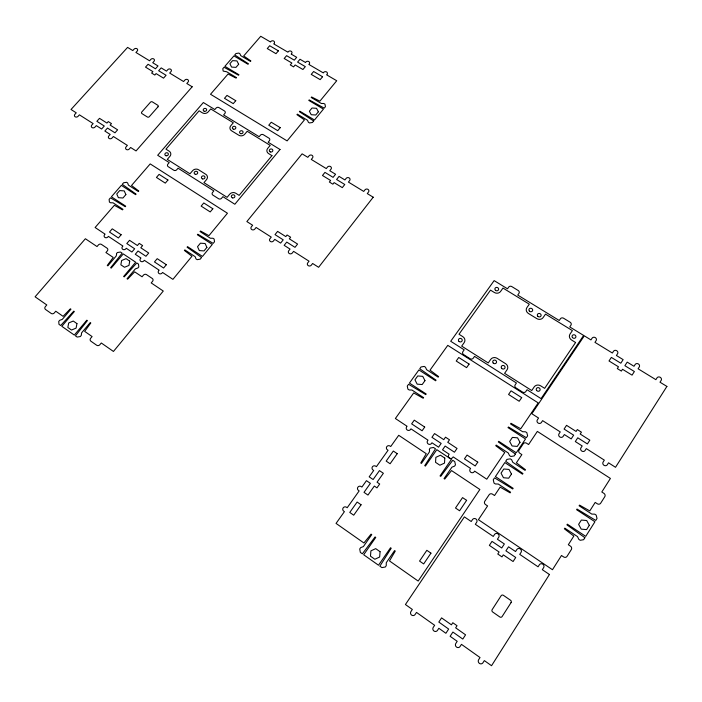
<?xml version="1.0" encoding="UTF-8"?>
<svg xmlns="http://www.w3.org/2000/svg" width="702" height="702" viewBox="0 0 702 702"><rect width="100%" height="100%" fill="white"/><g stroke="black" fill="none" stroke-linecap="round" stroke-linejoin="round"><path stroke-width="1.05" d="M444.796 458.099L444.506 463.101L439.873 465.224L435.547 462.328L435.863 457.335L440.479 455.221L444.796 458.099M380.072 551.702L379.65 557.011L374.85 559.257L370.472 556.168L370.902 550.859L375.702 548.631L380.072 551.702M429.563 450.368L429.343 452.062L421.419 463.417L420.761 462.969L426.263 453.694L398.718 435.301L390.733 446.516L390.084 446.077A2.369 2.29 10.3 0 0 386.793 446.639A2.369 2.29 10.3 0 0 387.407 449.833L388.066 450.272L376.412 466.654L375.754 466.216A2.387 2.325 9 0 0 372.437 466.777A2.387 2.325 9 0 0 373.052 470.015L373.701 470.463L369.173 476.825L373.113 479.519L379.44 470.603L383.371 473.28L377.053 482.213L379.685 484.011L376.965 487.864L374.333 486.056L367.962 495.068L364.013 492.348L370.384 483.353L366.453 480.659L361.899 487.065L361.24 486.609A2.396 2.352 6.4 0 0 357.906 487.179A2.396 2.352 6.4 0 0 358.503 490.461L359.152 490.917L347.2 507.73L346.542 507.274A2.413 2.387 -0.4 0 0 343.181 507.853A2.413 2.387 -0.4 0 0 343.761 511.179L344.419 511.635L336.047 523.411L363.917 542.979L371.068 534.152L371.735 534.617L363.39 546.577L360.661 547.639L359.722 548.973L360.337 552.395L362.346 553.817L375.079 536.96L375.754 537.425L363.689 554.764L378.51 565.215L390.54 547.753L391.216 548.227L379.861 566.172L381.897 567.602L385.319 567.005L386.249 565.654L386.284 562.679L394.594 550.587L395.27 551.061L389.496 560.933L418.164 581.063L479.861 489.487L451.535 470.577L444.735 479.062L444.059 478.615L451.948 467.137L454.589 466.119L455.466 464.856L454.764 461.618L452.764 460.284L440.716 476.368L440.049 475.921L451.43 459.398L436.811 449.684L425.394 466.084L424.736 465.637L435.486 448.806L433.503 447.481L430.212 448.043L429.334 449.298L429.563 450.368M129.73 261.118L128.966 265.426L124.526 267.278L120.849 264.812L121.63 260.512L126.062 258.661L129.73 261.118M76.948 323.613L76.088 328.115L71.516 330.045L67.831 327.465L68.699 322.964L73.262 321.042L76.948 323.613M116.558 254.545L116.19 256.011L107.836 265.839L107.274 265.461L113.215 257.432L105.932 252.544L107.327 250.912A2.211 1.939 -21.1 0 0 107.046 248.166L101.474 244.436A2.211 1.931 -21.3 0 0 98.412 244.937L97.016 246.56L85.381 238.741L35.1 296.806L46.797 304.966L45.349 306.651A2.273 1.992 -27.1 0 0 45.577 309.512L51.185 313.434A2.273 2.001 -27.1 0 0 54.317 312.916L55.765 311.223L63.083 316.33L70.384 308.81L70.955 309.196L62.285 319.384L59.705 320.296L58.74 321.437L58.977 324.333L60.679 325.517L73.771 311.153L74.342 311.548L61.811 326.316L74.307 335.073L86.82 320.209L87.39 320.603L75.447 335.872L77.159 337.065L80.318 336.548L81.283 335.398L81.59 332.871L90.233 322.587L90.804 322.981L84.661 331.379L92.094 336.565L90.655 338.294A2.299 2.053 -27.1 0 0 90.927 341.225L96.683 345.244A2.299 2.062 -27 0 0 99.851 344.717L101.299 342.988L113.443 351.456L163.276 291.04L151.202 282.932L152.588 281.265A2.229 1.992 -19.9 0 0 152.246 278.457L146.534 274.631A2.229 1.983 -20.1 0 0 143.445 275.14L142.058 276.79L134.661 271.832L127.606 279.177L127.036 278.791L135.381 268.866L137.899 267.98L138.82 266.883L138.496 264.101L136.802 262.96L124.201 276.878L123.631 276.5L135.67 262.206L123.262 253.913L111.206 268.111L110.644 267.734L122.139 253.159L120.454 252.036L117.383 252.536L116.462 253.624L116.558 254.545M584.889 537.697L583.625 539.698L580.221 540.286L578.808 539.347L577.518 536.6L564.794 528.158L564.373 528.825L573.841 536.056L568.33 544.734L570.454 546.156A2.562 2.378 42.3 0 1 571.314 549.596L567.049 556.326A2.571 2.387 43.2 0 1 563.627 556.923L561.495 555.493L552.465 569.726L478.413 519.682L487.592 505.931L485.538 504.554A2.466 2.352 34.3 0 1 484.801 501.228L489.145 494.743A2.466 2.343 33.3 0 1 492.488 494.164L494.541 495.533L500.149 487.135L510.152 492.848L510.582 492.199L498.28 484.038L495.375 483.968L494.015 483.064L493.26 479.791L494.559 477.86L512.723 488.969L513.153 488.32L495.419 476.588L504.826 462.565L522.525 474.192L522.955 473.552L505.677 461.302L506.958 459.398L510.257 458.836L511.618 459.722L512.802 462.32L525.07 470.358L525.491 469.726L516.374 462.837L521.867 454.606L519.831 453.273A2.431 2.273 28.2 0 1 519.059 450.061L523.271 443.778A2.422 2.264 27.7 0 1 526.561 443.216L528.588 444.533L537.355 431.414L610.415 478.439L601.807 491.997L603.913 493.366A2.518 2.308 36.2 0 1 604.791 496.691L600.666 503.202A2.527 2.317 36.8 0 1 597.314 503.79L595.199 502.413L589.794 510.916L579.527 505.124L579.106 505.773L591.786 514.083L594.734 514.154L596.156 515.084L597.033 518.453L595.779 520.436L577.018 509.047L576.596 509.705L594.945 521.753L585.731 536.363L567.339 524.183L566.918 524.85L584.889 537.697M589.32 525.307L586.6 529.615L581.238 529.141L578.623 524.359L581.353 520.059L586.697 520.533L589.32 525.307M666.9 386.425L615.514 467.295L608.529 462.82L607.309 464.724A2.483 2.264 32.9 0 1 603.992 465.294A2.483 2.264 32.9 0 1 603.123 462.048L604.343 460.143L586.319 448.604L585.091 450.491A2.457 2.255 30.8 0 1 581.791 451.061A2.457 2.255 30.8 0 1 580.958 447.841L582.186 445.954L575.307 441.549L577.764 437.794L587.39 443.945L589.829 440.18L580.212 434.047L581.432 432.178L577.325 429.563L576.096 431.432L566.54 425.333L564.083 429.062L573.648 435.17L571.191 438.917L564.355 434.547L563.118 436.416A2.431 2.238 28.4 0 1 559.836 436.977A2.431 2.238 28.4 0 1 559.029 433.792L560.257 431.923L542.62 420.638L541.382 422.49A2.404 2.229 25.8 0 1 538.118 423.043A2.404 2.229 25.8 0 1 537.337 419.893L538.574 418.041L531.844 413.741L584.301 335.837L590.944 339.908L592.119 338.153A2.352 2.106 21.7 0 1 595.296 337.618A2.352 2.106 21.7 0 1 596.121 340.593L594.945 342.357L612.355 353.018L613.53 351.246A2.369 2.115 23.7 0 1 616.716 350.71A2.369 2.115 23.7 0 1 617.567 353.72L616.4 355.493L623.148 359.635L620.814 363.206L611.363 357.406L609.011 360.968L618.462 366.786L617.295 368.576L621.358 371.077L622.534 369.278L632.054 375.14L634.389 371.533L624.877 365.698L627.211 362.118L634.003 366.277L635.17 364.487A2.396 2.132 25.5 0 1 638.372 363.943A2.396 2.132 25.5 0 1 639.25 366.979L638.083 368.778L655.879 379.677L657.037 377.86A2.422 2.141 27.3 0 1 660.249 377.316A2.422 2.141 27.3 0 1 661.161 380.387L660.003 382.204L666.9 386.425M549.438 574.499L491.54 665.715L484.336 660.6L482.958 662.758A2.676 2.527 62.4 0 1 479.422 663.381A2.676 2.527 62.4 0 1 478.65 659.687L480.028 657.537L461.46 644.348L460.082 646.481A2.641 2.51 63 0 1 456.563 647.104A2.641 2.51 63 0 1 455.817 643.453L457.204 641.321L450.122 636.293L452.895 632.054L462.802 639.074L465.558 634.827L455.651 627.825L457.028 625.71L452.799 622.727L451.421 624.833L441.584 617.874L438.82 622.077L448.657 629.053L445.893 633.283L438.855 628.281L437.46 630.396A2.606 2.501 63.8 0 1 433.968 631.01A2.606 2.501 63.8 0 1 433.248 627.395L434.643 625.289L416.505 612.407L415.11 614.496A2.58 2.492 65 0 1 411.626 615.101A2.58 2.492 65 0 1 410.942 611.53L412.337 609.45L405.423 604.527L464.382 516.883L471.217 521.516L472.543 519.541A2.483 2.378 37.5 0 1 475.921 518.962A2.483 2.378 37.5 0 1 476.649 522.323L475.333 524.306L493.252 536.442L494.568 534.45A2.51 2.387 40.8 0 1 497.964 533.862A2.51 2.387 40.8 0 1 498.727 537.258L497.411 539.259L504.361 543.971L501.737 547.981L492.005 541.382L489.364 545.384L499.096 552.009L497.779 554.027L501.965 556.879L503.29 554.861L513.092 561.53L515.716 557.476L505.923 550.824L508.546 546.805L515.54 551.535L516.847 549.526A2.545 2.396 43.2 0 1 520.252 548.929A2.545 2.396 43.2 0 1 521.051 552.369L519.743 554.387L538.074 566.804L539.373 564.768A2.571 2.413 45.1 0 1 542.804 564.171A2.571 2.413 45.1 0 1 543.629 567.646L542.33 569.682L549.438 574.499M511.056 602.614L502.123 616.549A1.746 1.65 54.4 0 1 499.798 616.961L492.69 612.004A1.737 1.65 54.1 0 1 492.172 609.626L501.123 595.752A1.729 1.632 51.3 0 1 503.431 595.349L510.521 600.245A1.737 1.641 51.7 0 1 511.056 602.614M511.468 474.043L508.696 478.202L503.466 477.746L501.035 473.139L503.808 468.997L509.02 469.445L511.468 474.043M519.998 442.33L517.26 446.411L512.083 445.972L509.661 441.461L512.399 437.399L517.558 437.837L519.998 442.33M515.426 454.036L514.154 455.931L510.854 456.493L509.503 455.607L508.318 453.018L496.182 445.086L495.752 445.709L504.764 452.509L486.784 479.194L474.622 471.121L474.183 471.753A2.431 2.308 27.5 0 1 470.866 472.323A2.431 2.308 27.5 0 1 470.147 469.076L470.577 468.436L453.167 456.879L452.737 457.511A2.404 2.29 22.8 0 1 449.429 458.073A2.404 2.29 22.8 0 1 448.745 454.852L449.175 454.22L442.532 449.815L445.147 446.051L454.448 452.211L457.046 448.446L447.753 442.304L449.482 439.803L445.516 437.179L443.778 439.671L434.547 433.573L431.941 437.302L441.172 443.418L438.557 447.174L431.958 442.786L431.519 443.418A2.378 2.281 17.6 0 1 428.229 443.98A2.378 2.281 17.6 0 1 427.571 440.795L428.001 440.163L410.968 428.861L410.53 429.475A2.36 2.255 12.2 0 1 407.257 430.036A2.36 2.255 12.2 0 1 406.625 426.877L407.063 426.263L395.375 418.506L413.697 392.936L423.174 398.245L423.604 397.639L411.986 390.04L409.187 389.979L407.897 389.145L407.274 386.074L408.573 384.275L425.763 394.612L426.193 394.006L409.433 383.073L418.892 369.936L435.617 380.765L436.047 380.159L419.752 368.743L421.033 366.962L424.236 366.426L425.517 367.251L426.588 369.682L438.18 377.167L438.601 376.57L430.01 370.156L447.771 345.358L538.188 402.895L520.77 428.746L510.951 423.297L510.529 423.92L522.63 431.73L525.491 431.791L526.842 432.669L527.614 435.845L526.36 437.715L508.432 427.009L508.011 427.632L525.526 438.969L516.268 452.772L498.727 441.33L498.306 441.953L515.426 454.036M583.634 335.433L541.067 398.631L527.044 389.733L525.807 391.549A2.369 2.185 21.6 0 1 522.578 392.093L515.935 387.873A2.36 2.185 20.7 0 1 515.189 384.801L516.426 382.994L474.526 356.388L473.271 358.16A2.317 2.15 14.2 0 1 470.077 358.704L463.618 354.589A2.317 2.141 13.2 0 1 462.934 351.597L464.18 349.833L450.702 341.269L494.138 280.616L507.502 288.803L508.696 287.109A2.273 2.045 13.3 0 1 511.811 286.591L518.208 290.505A2.281 2.053 14 0 1 518.936 293.375L517.743 295.077L559.24 320.489L560.433 318.761A2.317 2.088 18.7 0 1 563.583 318.234L570.147 322.244A2.325 2.088 19.3 0 1 570.937 325.193L569.752 326.93L583.634 335.433M430.949 553.15L423.666 563.925L419.559 561.065L426.842 550.315L430.949 553.15M466.619 500.342L459.573 510.766L455.501 508.011L462.548 497.604L466.619 500.342M575.587 342.497L544.647 388.355L540.645 385.819A4.747 4.37 22.5 0 0 534.196 386.916L531.73 390.54L504.598 373.332L507.072 369.752A4.677 4.317 17.9 0 0 505.607 363.689L497.104 358.318A4.668 4.309 16.8 0 0 490.716 359.398L488.232 362.952L461.688 346.112L464.18 342.602A4.607 4.247 11.9 0 0 462.829 336.67L458.985 334.24L490.522 290.137L494.34 292.488A4.537 4.098 12.3 0 0 500.579 291.453L502.983 288.066L529.299 304.194L526.904 307.616A4.598 4.151 16 0 0 528.387 313.443L536.828 318.638A4.616 4.159 16.9 0 0 543.129 317.585L545.515 314.127L572.393 330.607L570.024 334.099A4.677 4.212 20.5 0 0 571.612 340.049L575.587 342.497M477.781 462.153L475.193 465.961L464.461 458.845L467.049 455.063L477.781 462.153M521.683 397.613L519.199 401.263L508.564 394.471L511.056 390.838L521.683 397.613M424.71 427.062L422.095 430.774L411.644 423.859L414.268 420.156L424.71 427.062M469.103 364.084L466.584 367.646L456.23 361.03L458.748 357.485L469.103 364.084M361.091 504.773L353.72 515.189L349.763 512.434L357.134 502.035L361.091 504.773M397.244 453.676L390.11 463.759L386.179 461.1L393.322 451.035L397.244 453.676M424.973 380.651L422.183 384.547L417.163 384.143L414.943 379.835L417.734 375.947L422.744 376.351L424.973 380.651M373.21 197.209L318.611 267.304L312.627 263.487L311.337 265.145A2.211 2.009 -6 0 1 308.248 265.654A2.211 2.009 -6 0 1 307.748 262.855L309.047 261.205L293.594 251.36L292.304 253.001A2.203 1.983 -7.6 0 1 289.233 253.51A2.203 1.983 -7.6 0 1 288.75 250.737L290.049 249.096L284.152 245.34L286.749 242.085L295.007 247.341L297.587 244.077L289.338 238.838L290.628 237.215L287.1 234.986L285.811 236.6L277.606 231.397L275.017 234.626L283.222 239.847L280.625 243.094L274.763 239.356L273.464 240.979A2.194 1.966 -9 0 1 270.402 241.479A2.194 1.966 -9 0 1 269.945 238.733L271.253 237.118L256.116 227.466L254.808 229.071A2.185 1.948 -10.3 0 1 251.764 229.572A2.185 1.948 -10.3 0 1 251.334 226.86L252.632 225.254L246.858 221.569L302.106 153.843L307.836 157.336L309.082 155.8A2.124 1.852 -5 0 1 312.039 155.326A2.124 1.852 -5 0 1 312.522 157.906L311.276 159.433L326.281 168.585L327.518 167.041A2.132 1.869 -3.7 0 1 330.502 166.558A2.132 1.869 -3.7 0 1 331.002 169.164L329.764 170.709L335.574 174.254L333.099 177.36L324.956 172.385L322.472 175.491L330.607 180.475L329.37 182.029L332.871 184.178L334.108 182.617L342.304 187.636L344.779 184.503L336.591 179.501L339.075 176.386L344.91 179.949L346.147 178.396A2.15 1.887 -2.4 0 1 349.14 177.904A2.15 1.887 -2.4 0 1 349.657 180.537L348.429 182.09L363.724 191.427L364.961 189.856A2.159 1.904 -0.9 0 1 367.962 189.364A2.159 1.904 -0.9 0 1 368.506 192.015L367.278 193.594L373.21 197.209M201.571 257.511L200.219 259.152L197.148 259.661L195.99 258.898L195.165 256.678L184.837 249.903L184.389 250.447L191.962 256.256L172.92 279.352L162.574 272.464L162.118 273.017A2.22 1.983 -18.9 0 1 159.029 273.526A2.22 1.983 -18.9 0 1 158.687 270.726L159.143 270.173L144.34 260.31L143.875 260.854A2.211 1.966 -19.5 0 1 140.804 261.363A2.211 1.966 -19.5 0 1 140.479 258.59L140.935 258.046L135.284 254.282L138.04 251.018L145.955 256.283L148.701 253.018L140.786 247.771L142.611 245.603L139.233 243.366L137.408 245.524L129.545 240.312L126.79 243.541L134.661 248.771L131.906 252.027L126.281 248.28L125.825 248.824A2.203 1.939 -20 0 1 122.753 249.324A2.203 1.939 -20 0 1 122.455 246.577L122.911 246.033L108.406 236.372L107.941 236.907A2.194 1.922 -20.4 0 1 104.896 237.408A2.194 1.922 -20.4 0 1 104.616 234.687L105.072 234.152L95.112 227.509L114.356 205.3L122.525 209.845L122.982 209.319L113.057 202.808L110.504 202.773L109.407 202.053L109.126 199.403L110.486 197.841L125.246 206.686L125.702 206.16L111.39 196.797L121.332 185.363L135.626 194.647L136.074 194.129L122.236 184.328L123.578 182.783L126.571 182.292L127.667 183.003L128.413 185.109L138.32 191.523L138.768 191.005L131.511 185.495L150.202 163.908L227.448 213.232L208.95 235.67L200.5 231.011L200.052 231.546L210.354 238.232L212.969 238.268L214.119 239.013L214.514 241.751L213.18 243.375L197.824 234.231L197.385 234.775L212.294 244.454L202.466 256.423L187.539 246.648L187.092 247.192L201.571 257.511M313.671 120.99L312.451 122.481L309.521 122.955L308.389 122.271L307.511 120.261L297.358 114.172L296.946 114.663L304.431 119.893L287.109 140.9L210.521 94.261L228.053 74.026L236.074 78.115L236.486 77.632L226.711 71.771L223.175 71.095L222.797 68.691L224.043 67.269L238.548 75.237L238.961 74.754L224.868 66.313L233.933 55.897L248.008 64.268L248.42 63.794L234.749 54.949L235.977 53.536L238.829 53.08L239.908 53.721L240.707 55.625L250.465 61.416L250.868 60.942L243.691 55.967L260.74 36.285L270.472 41.98L270.875 41.515A2.027 1.694 -6.5 0 1 273.71 41.067A2.027 1.694 -6.5 0 1 274.131 43.419L273.736 43.893L287.917 52.185L288.311 51.711A2.036 1.711 -5.6 0 1 291.163 51.264A2.036 1.711 -5.6 0 1 291.602 53.642L291.198 54.107L296.692 57.327L294.287 60.17L286.6 55.66L284.187 58.503L291.874 63.013L290.268 64.917L293.568 66.865L295.182 64.961L302.922 69.507L305.326 66.637L297.595 62.101L300 59.258L305.519 62.487L305.914 62.013A2.053 1.72 -4.7 0 1 308.775 61.557A2.053 1.72 -4.7 0 1 309.231 63.952L308.836 64.426L323.289 72.885L323.683 72.403A2.062 1.737 -3.8 0 1 326.553 71.946A2.062 1.737 -3.8 0 1 327.035 74.359L326.632 74.842L336.723 80.748L319.884 101.158L311.609 96.981L311.205 97.464L321.332 103.484L323.833 103.501L324.965 104.177L325.447 106.651L324.236 108.134L309.178 99.912L308.775 100.404L323.429 109.117L314.487 119.998L299.815 111.206L299.403 111.697L313.671 120.99M280.019 149.491L234.854 204.256L222.903 196.665L221.595 198.236A2.159 1.895 -12 0 1 218.585 198.727L212.925 195.13A2.15 1.887 -12.3 0 1 212.539 192.48L213.847 190.918L178.054 168.199L176.746 169.735A2.132 1.843 -14 0 1 173.763 170.217L168.243 166.707A2.132 1.843 -14.3 0 1 167.901 164.119L169.217 162.592L157.687 155.274L203.352 102.536L214.821 109.556L216.084 108.09A2.08 1.773 -10.2 0 1 218.989 107.617L224.482 110.977A2.088 1.781 -10 0 1 224.868 113.461L223.596 114.935L259.152 136.715L260.407 135.205A2.106 1.816 -8 0 1 263.347 134.731L268.971 138.171A2.106 1.825 -7.7 0 1 269.401 140.707L268.146 142.216L280.019 149.491M206.897 247.394L204.001 250.921L199.307 250.579L197.525 246.7L200.43 243.182L205.116 243.524L206.897 247.394M318.375 111.802L315.733 115.014L311.232 114.724L309.38 111.214L312.021 108.011L316.514 108.31L318.375 111.802M271.955 155.642L239.136 195.375L235.723 193.217A4.309 3.791 -11 0 0 229.712 194.2L227.115 197.341L203.957 182.652L206.572 179.545A4.282 3.729 -12.6 0 0 205.818 174.333L198.552 169.744A4.273 3.712 -12.9 0 0 192.594 170.709L189.979 173.789L167.287 159.398L169.91 156.353A4.247 3.65 -14.1 0 0 169.235 151.228L165.953 149.149L199.114 110.811L202.387 112.829A4.168 3.545 -11 0 0 208.213 111.89L210.749 108.942L233.31 122.771L230.774 125.746A4.194 3.607 -9.6 0 0 231.563 130.783L238.794 135.232A4.203 3.615 -9.2 0 0 244.673 134.284L247.201 131.283L270.209 145.384L267.69 148.42A4.238 3.677 -7.6 0 0 268.559 153.545L271.955 155.642M166.339 264.724L163.601 268.015L154.475 261.943L157.213 258.669L166.339 264.724M212.855 208.757L210.214 211.925L201.141 206.116L203.782 202.957L212.855 208.757M280.23 127.676L277.746 130.677L268.761 125.219L271.253 122.236L280.23 127.676M322.56 76.746L320.165 79.633L311.24 74.394L313.645 71.516L322.56 76.746M121.156 234.749L118.41 237.969L109.503 232.046L112.259 228.834L121.156 234.749M167.945 180.028L165.295 183.125L156.441 177.448L159.1 174.368L167.945 180.028M235.767 100.711L233.257 103.642L224.491 98.315L227 95.393L235.767 100.711M278.396 50.851L275.983 53.677L267.269 48.561L269.691 45.744L278.396 50.851M125.877 194.612L122.938 197.999L118.375 197.674L116.751 193.963L119.691 190.584L124.245 190.909L125.877 194.612M238.654 64.277L235.977 67.366L231.59 67.094L229.887 63.724L232.564 60.644L236.943 60.916L238.654 64.277M192.181 86.785L136.048 150.939L130.625 147.481L129.3 148.991A2.115 1.808 -16 0 1 126.351 149.473A2.115 1.808 -16 0 1 126.053 146.92L127.378 145.411L113.391 136.495L112.057 137.996A2.115 1.79 -16.6 0 1 109.117 138.47A2.115 1.79 -16.6 0 1 108.845 135.942L110.179 134.451L104.835 131.037L107.494 128.062L114.97 132.818L117.62 129.835L110.144 125.088L111.469 123.605L108.275 121.578L106.95 123.061L99.508 118.34L96.858 121.297L104.291 126.027L101.632 129.001L96.314 125.614L94.981 127.097A2.106 1.764 -17 0 1 92.059 127.571A2.106 1.764 -17 0 1 91.804 125.07L93.138 123.587L79.405 114.838L78.071 116.304A2.097 1.746 -17.5 0 1 75.158 116.778A2.097 1.746 -17.5 0 1 74.921 114.294L76.255 112.829L71.016 109.486L127.597 47.394L132.801 50.57L134.082 49.166A2.036 1.676 -13.2 0 1 136.916 48.71A2.036 1.676 -13.2 0 1 137.206 51.071L135.934 52.474L149.57 60.793L150.842 59.38A2.045 1.694 -12.6 0 1 153.694 58.924A2.045 1.694 -12.6 0 1 154.001 61.302L152.729 62.724L158.011 65.944L155.467 68.796L148.078 64.277L145.516 67.12L152.913 71.648L151.632 73.078L154.817 75.026L156.09 73.596L163.531 78.15L166.076 75.281L158.643 70.735L161.188 67.883L166.497 71.121L167.76 69.691A2.053 1.711 -12 0 1 170.63 69.235A2.053 1.711 -12 0 1 170.955 71.639L169.682 73.069L183.582 81.537L184.845 80.098A2.062 1.729 -11.4 0 1 187.724 79.642A2.062 1.729 -11.4 0 1 188.066 82.064L186.802 83.503L192.181 86.785M157.959 106.871L149.315 116.69A1.395 1.176 -14.1 0 1 147.367 116.997L141.997 113.636A1.395 1.176 -14.3 0 1 141.795 111.987L150.456 102.202A1.386 1.167 -13.6 0 1 152.387 101.895L157.748 105.23A1.386 1.167 -13.4 0 1 157.959 106.871M166.032 155.747A1.773 1.518 -14.1 0 0 168.34 153.878A1.773 1.518 -14.1 0 0 165.479 153.176A1.773 1.518 -14.1 0 0 166.032 155.747M204.264 111.276A1.737 1.474 -11 0 0 206.651 109.6A1.737 1.474 -11 0 0 203.887 108.749A1.737 1.474 -11 0 0 204.264 111.276M233.441 129.212A1.746 1.501 -9.6 0 0 235.828 127.51A1.746 1.501 -9.6 0 0 233.038 126.65A1.746 1.501 -9.6 0 0 233.441 129.212M195.367 174.324A1.781 1.544 -12.9 0 0 197.674 172.429A1.781 1.544 -12.9 0 0 194.779 171.718A1.781 1.544 -12.9 0 0 195.367 174.324M202.518 178.896A1.781 1.553 -12.6 0 0 204.966 177.132A1.781 1.553 -12.6 0 0 202.132 176.228A1.781 1.553 -12.6 0 0 202.518 178.896M240.672 133.652A1.755 1.509 -9.2 0 0 243.059 131.95A1.755 1.509 -9.2 0 0 240.251 131.081A1.755 1.509 -9.2 0 0 240.672 133.652M270.323 151.913A1.764 1.536 -7.6 0 0 272.832 150.325A1.764 1.536 -7.6 0 0 270.086 149.263A1.764 1.536 -7.6 0 0 270.323 151.913M232.45 197.859A1.799 1.579 -11 0 0 234.898 196.069A1.799 1.579 -11 0 0 232.029 195.156A1.799 1.579 -11 0 0 232.45 197.859M536.626 390.461A1.983 1.816 22.5 0 0 539.987 390.277A1.983 1.816 22.5 0 0 537.96 387.609A1.983 1.816 22.5 0 0 536.626 390.461M572.455 337.522A1.948 1.755 20.5 0 0 575.772 337.337A1.948 1.755 20.5 0 0 573.745 334.757A1.948 1.755 20.5 0 0 572.455 337.522M537.776 316.251A1.922 1.737 16.9 0 0 541.023 315.856A1.922 1.737 16.9 0 0 538.864 313.452A1.922 1.737 16.9 0 0 537.776 316.251M501.658 368.357A1.948 1.799 17.9 0 0 504.957 367.953A1.948 1.799 17.9 0 0 502.799 365.461A1.948 1.799 17.9 0 0 501.658 368.357M493.243 363.074A1.939 1.79 16.8 0 0 496.489 362.451A1.939 1.79 16.8 0 0 494.164 360.108A1.939 1.79 16.8 0 0 493.243 363.074M529.431 311.161A1.913 1.729 16 0 0 532.616 310.556A1.913 1.729 16 0 0 530.3 308.292A1.913 1.729 16 0 0 529.431 311.161M495.498 290.33A1.887 1.711 12.3 0 0 498.596 289.522A1.887 1.711 12.3 0 0 496.165 287.451A1.887 1.711 12.3 0 0 495.498 290.33M459.038 341.435A1.922 1.773 11.9 0 0 462.197 340.61A1.922 1.773 11.9 0 0 459.757 338.452A1.922 1.773 11.9 0 0 459.038 341.435"/></g></svg>
